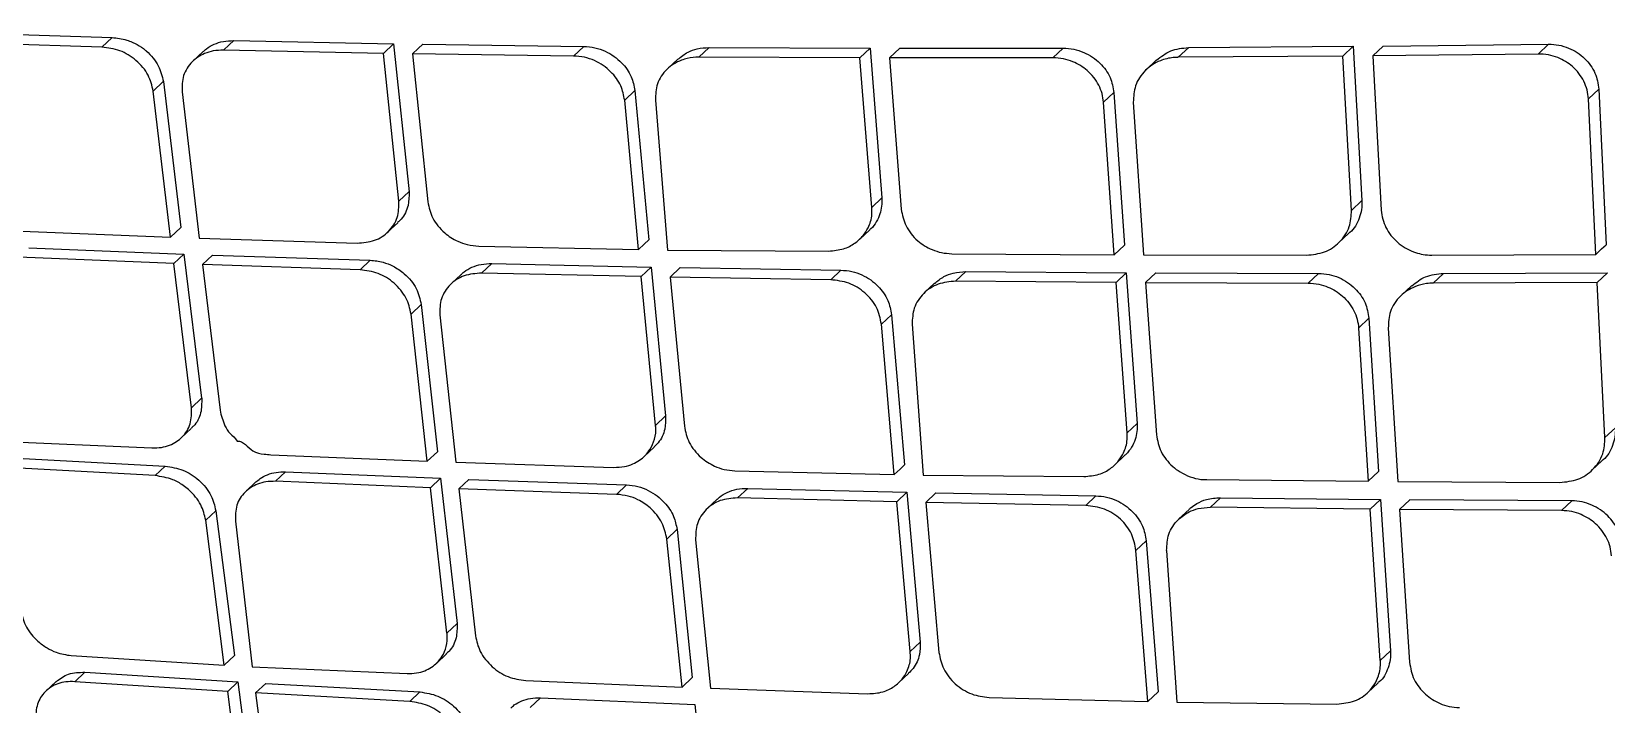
# Model space of a CAD drawing. Extents: x 0 to 84, y -21 to 126.
# Drawn here: x 67.949 to 69.606, y 66.558 to 67.266 of the extents above; entities that cross this region are included whole.
import ezdxf

# ---------------------------------------------------------------- set-up
doc = ezdxf.new("R2010")
doc.units = 0
doc.header["$MEASUREMENT"] = 0
doc.layers.add('1', color=4, linetype='Continuous')

# ---------------------------------------------------------------- blocks, each defined once
blk = doc.blocks.new('PRODIGY')
at = {"layer": '1', "color": 3, "linetype": 'Continuous', "lineweight": 25}
for p, q in [((67.8677, 67.2645), (68.034, 67.2593)), ((68.0233, 67.2493), (68.034, 67.2593)), ((68.0233, 67.2493), (67.8571, 67.2545)), ((68.1299, 67.2447), (68.1191, 67.2345)), ((68.3194, 67.2427), (68.1513, 67.246)), ((68.162, 67.2561), (68.3302, 67.2528)), ((68.3194, 67.2427), (68.3302, 67.2527)), ((68.3357, 67.0871), (68.3194, 67.2427)), ((68.3302, 67.2528), (68.3464, 67.0971)), ((68.3501, 67.2422), (68.3661, 67.0864)), ((68.5194, 67.2399), (68.3501, 67.2422)), ((68.3608, 67.2523), (68.5302, 67.25)), ((68.5194, 67.2399), (68.5302, 67.25)), ((68.6513, 67.2387), (68.662, 67.2489)), ((68.6621, 67.2489), (68.8314, 67.2481)), ((68.8313, 67.2481), (68.8205, 67.238)), ((68.8314, 67.2481), (68.8438, 67.0906)), ((68.8517, 67.2379), (68.8625, 67.2481)), ((68.8625, 67.2481), (69.0344, 67.2482)), ((69.0235, 67.238), (69.0344, 67.2482)), ((69.1555, 67.2385), (69.1664, 67.2488)), ((69.1664, 67.2488), (69.3395, 67.2501)), ((69.3286, 67.2398), (69.3395, 67.2501)), ((69.3395, 67.2501), (69.3486, 67.0878)), ((69.3601, 67.2401), (69.371, 67.2504)), ((69.5339, 67.242), (69.3601, 67.2401)), ((69.371, 67.2504), (69.5449, 67.2523)), ((69.5339, 67.242), (69.5449, 67.2523)), ((68.629, 67.2365), (68.6182, 67.2264)), ((68.8205, 67.238), (68.6513, 67.2387)), ((68.833, 67.0805), (68.8205, 67.238)), ((69.0235, 67.238), (68.8517, 67.2379)), ((68.8517, 67.2379), (68.8641, 67.0787)), ((69.1326, 67.2357), (69.1217, 67.2255)), ((69.3286, 67.2398), (69.1555, 67.2385)), ((69.3378, 67.0775), (69.3286, 67.2398)), ((69.3601, 67.2401), (69.369, 67.0776)), ((68.0773, 67.203), (68.0879, 67.2131)), ((68.088, 67.2131), (68.1062, 67.0594)), ((68.0956, 67.0494), (68.0773, 67.203)), ((68.1076, 67.2022), (68.1256, 67.0483)), ((68.5839, 67.2035), (68.5732, 67.1934)), ((68.5877, 67.0363), (68.5732, 67.1934)), ((68.5839, 67.2035), (68.5985, 67.0464)), ((68.6056, 67.1935), (68.6183, 67.0357)), ((69.0769, 67.1912), (69.0878, 67.2014)), ((69.0878, 67.2014), (69.0988, 67.0409)), ((69.5978, 67.2051), (69.5868, 67.1948)), ((69.5945, 67.0311), (69.5868, 67.1948)), ((69.5978, 67.2051), (69.6054, 67.0414)), ((69.088, 67.0307), (69.0769, 67.1912)), ((69.1082, 67.1913), (69.119, 67.0306)), ((68.3464, 67.0972), (68.3357, 67.0871)), ((68.833, 67.0805), (68.8438, 67.0906)), ((69.3378, 67.0775), (69.3486, 67.0878)), ((68.0956, 67.0494), (68.1062, 67.0594)), ((68.3239, 67.0546), (68.3345, 67.0645)), ((67.9307, 67.0558), (68.0956, 67.0494)), ((68.1256, 67.0483), (68.2918, 67.0431)), ((68.8202, 67.0469), (68.831, 67.0571)), ((69.3241, 67.0432), (69.3349, 67.0534)), ((68.0989, 67.0215), (67.9359, 67.0281)), ((67.9465, 67.0381), (68.1096, 67.0315)), ((68.0989, 67.0215), (68.1096, 67.0315)), ((68.1096, 67.0315), (68.1282, 66.8799)), ((68.129, 67.0204), (68.1396, 67.0305)), ((68.1396, 67.0305), (68.3056, 67.025)), ((68.4197, 67.0398), (68.5877, 67.0363)), ((68.6183, 67.0357), (68.7878, 67.0347)), ((68.9174, 67.0319), (69.088, 67.0307)), ((69.088, 67.0307), (69.0988, 67.0409)), ((69.119, 67.0306), (69.2904, 67.0303)), ((69.422, 67.0304), (69.5945, 67.0311)), ((68.1176, 66.8699), (68.0989, 67.0215)), ((68.129, 67.0204), (68.1476, 66.8671)), ((68.2949, 67.015), (68.129, 67.0204)), ((68.2949, 67.015), (68.3056, 67.025)), ((68.4012, 67.0101), (68.3905, 67)), ((68.4227, 67.0115), (68.4334, 67.0216)), ((68.5904, 67.0078), (68.4227, 67.0115)), ((68.4334, 67.0216), (68.6012, 67.0179)), ((68.5904, 67.0078), (68.6011, 67.0179)), ((68.6012, 67.0179), (68.6163, 66.8613)), ((68.6317, 67.0173), (68.621, 67.0072)), ((68.6317, 67.0173), (68.8006, 67.0146)), ((68.7899, 67.0045), (68.8006, 67.0146)), ((68.9213, 67.003), (68.9321, 67.0131)), ((68.9321, 67.0131), (69.1008, 67.0118)), ((69.1008, 67.0118), (69.09, 67.0016)), ((69.1008, 67.0118), (69.1124, 66.8534)), ((69.1318, 67.0116), (69.121, 67.0015)), ((69.1318, 67.0116), (69.3031, 67.0111)), ((69.3031, 67.0111), (69.2922, 67.001)), ((69.4237, 67.001), (69.4345, 67.0112)), ((69.4345, 67.0112), (69.6069, 67.0117)), ((69.596, 67.0015), (69.6068, 67.0117)), ((68.6056, 66.8512), (68.5904, 67.0078)), ((68.7899, 67.0045), (68.621, 67.0072)), ((68.621, 67.0072), (68.636, 66.8504)), ((68.8991, 67.0008), (68.8883, 66.9906)), ((69.09, 67.0016), (68.9213, 67.003)), ((69.1016, 66.8433), (69.09, 67.0016)), ((69.121, 67.0015), (69.1325, 66.8414)), ((69.121, 67.0015), (69.2922, 67.0009)), ((69.4008, 66.9982), (69.39, 66.988)), ((69.596, 67.0015), (69.4237, 67.001)), ((69.6043, 66.8385), (69.596, 67.0015)), ((68.3591, 66.9784), (68.3485, 66.9684)), ((68.3592, 66.9784), (68.3763, 66.8236)), ((68.3656, 66.8136), (68.3485, 66.9684)), ((68.3787, 66.9675), (68.3956, 66.8125)), ((68.8432, 66.9576), (68.8539, 66.9677)), ((68.8539, 66.9677), (68.8675, 66.8096)), ((69.3452, 66.9537), (69.356, 66.9639)), ((69.356, 66.9639), (69.3661, 66.8026)), ((68.8568, 66.7995), (68.8432, 66.9576)), ((68.8755, 66.9576), (68.8873, 66.7989)), ((69.3452, 66.9537), (69.3553, 66.7924)), ((69.3763, 66.9537), (69.3863, 66.7922)), ((68.1176, 66.8699), (68.1282, 66.8799)), ((68.6056, 66.8512), (68.6163, 66.8613)), ((68.1067, 66.8381), (68.1173, 66.8481)), ((69.1016, 66.8433), (69.1124, 66.8534)), ((69.6152, 66.8487), (69.6043, 66.8385)), ((67.9131, 66.8346), (68.076, 66.8275)), ((68.5937, 66.8185), (68.6043, 66.8285)), ((67.9275, 66.8172), (68.0899, 66.8084)), ((68.201, 66.8203), (68.3656, 66.8136)), ((68.3656, 66.8136), (68.3763, 66.8236)), ((68.3956, 66.8125), (68.5616, 66.807)), ((69.0886, 66.8096), (69.0994, 66.8198)), ((69.5905, 66.804), (69.6014, 66.8142)), ((68.0793, 66.7984), (67.9169, 66.8072)), ((68.0793, 66.7984), (68.0899, 66.8084)), ((68.2059, 66.7924), (68.2165, 66.8024)), ((68.2165, 66.8024), (68.3794, 66.7956)), ((68.3794, 66.7956), (68.3688, 66.7856)), ((68.3794, 66.7956), (68.3969, 66.6428)), ((68.3988, 66.7844), (68.4094, 66.7944)), ((68.4094, 66.7944), (68.5751, 66.7888)), ((68.6892, 66.8034), (68.8568, 66.7995)), ((68.8873, 66.7989), (69.0562, 66.7975)), ((69.1854, 66.7942), (69.3553, 66.7924)), ((69.3553, 66.7924), (69.3661, 66.8026)), ((68.1853, 66.7917), (68.1746, 66.7817)), ((68.3688, 66.7856), (68.2059, 66.7924)), ((68.3863, 66.6328), (68.3688, 66.7856)), ((68.5645, 66.7787), (68.3988, 66.7844)), ((68.3988, 66.7844), (68.4162, 66.6299)), ((68.5645, 66.7787), (68.5751, 66.7888)), ((68.6919, 66.775), (68.7026, 66.785)), ((68.7026, 66.785), (68.87, 66.7809)), ((68.8593, 66.7709), (68.87, 66.7809)), ((68.87, 66.7809), (68.8841, 66.6233)), ((68.8898, 66.7702), (68.9005, 66.7803)), ((68.9005, 66.7803), (69.0689, 66.7771)), ((69.3863, 66.7922), (69.5569, 66.7912)), ((68.1325, 66.7515), (68.1431, 66.7615)), ((68.1431, 66.7615), (68.1627, 66.609)), ((68.6705, 66.7736), (68.6597, 66.7634)), ((68.8593, 66.7709), (68.6919, 66.775)), ((68.8734, 66.6133), (68.8593, 66.7709)), ((68.8898, 66.7702), (68.9037, 66.6124)), ((69.0581, 66.767), (68.8898, 66.7702)), ((69.0581, 66.767), (69.0689, 66.7771)), ((69.1669, 66.7629), (69.1562, 66.7528)), ((69.1892, 66.7651), (69.1999, 66.7752)), ((69.3572, 66.7632), (69.1892, 66.7651)), ((69.1999, 66.7752), (69.368, 66.7733)), ((69.3572, 66.7632), (69.368, 66.7733)), ((69.3679, 66.604), (69.3572, 66.7632)), ((69.368, 66.7733), (69.3786, 66.6141)), ((69.3989, 66.7731), (69.3881, 66.7629)), ((69.5586, 66.7617), (69.3881, 66.7629)), ((69.3881, 66.7629), (69.3987, 66.602)), ((69.5694, 66.7719), (69.3989, 66.7731)), ((69.5694, 66.7719), (69.5586, 66.7617)), ((68.1521, 66.599), (68.1325, 66.7515)), ((68.1637, 66.7504), (68.1815, 66.5973)), ((68.6176, 66.7317), (68.6282, 66.7417)), ((68.6336, 66.5759), (68.6176, 66.7317)), ((68.6283, 66.7417), (68.6442, 66.5859)), ((68.6478, 66.7307), (68.6635, 66.5747)), ((69.111, 66.7198), (69.1217, 66.7298)), ((69.1217, 66.7299), (69.1343, 66.5708)), ((69.1236, 66.5607), (69.111, 66.7198)), ((69.1432, 66.7197), (69.154, 66.56)), ((68.3863, 66.6328), (68.3969, 66.6428)), ((68.8841, 66.6233), (68.8734, 66.6133)), ((69.3679, 66.604), (69.3786, 66.6141)), ((67.991, 66.609), (68.1521, 66.599)), ((68.1521, 66.599), (68.1627, 66.609)), ((68.1815, 66.5973), (68.3443, 66.5901)), ((68.3751, 66.6008), (68.3857, 66.6108)), ((67.9751, 66.5818), (67.9644, 66.5718)), ((67.9948, 66.5816), (68.0054, 66.5916)), ((68.1557, 66.5714), (67.9948, 66.5816)), ((68.0054, 66.5916), (68.1663, 66.5814)), ((68.1557, 66.5714), (68.1663, 66.5813)), ((68.1663, 66.5814), (68.1863, 66.4293)), ((68.1956, 66.5796), (68.185, 66.5697)), ((68.1956, 66.5796), (68.358, 66.5708)), ((68.4691, 66.5827), (68.6336, 66.5759)), ((68.6336, 66.5759), (68.6442, 66.5859)), ((68.8612, 66.5804), (68.8718, 66.5903)), ((69.3548, 66.5702), (69.3656, 66.5803)), ((68.1757, 66.4193), (68.1557, 66.5714)), ((68.3473, 66.5608), (68.185, 66.5697)), ((68.185, 66.5697), (68.2048, 66.4174)), ((68.3473, 66.5608), (68.3579, 66.5708)), ((68.4739, 66.5546), (68.4845, 66.5646)), ((68.4845, 66.5646), (68.6471, 66.5576)), ((68.6635, 66.5747), (68.8291, 66.5689)), ((68.9564, 66.565), (69.1236, 66.5607)), ((69.1236, 66.5607), (69.1343, 66.5708)), ((68.6471, 66.5576), (68.6634, 66.4037)), ((69.154, 66.56), (69.3224, 66.558))]:
    blk.add_line(p, q, dxfattribs=at)
at = {"layer": '1', "color": 3, "linetype": 'Continuous', "lineweight": 25, "flags": 128}
for points in [[(68.1513, 67.246), (68.1573, 67.2517), (68.162, 67.2561)], [(68.3501, 67.2422), (68.3561, 67.2478), (68.3608, 67.2523)], [(68.5877, 67.0363), (68.5937, 67.0419), (68.5985, 67.0464)], [(69.5945, 67.0311), (69.6006, 67.0369), (69.6054, 67.0414)], [(68.8568, 66.7995), (68.8628, 66.8052), (68.8675, 66.8096)]]:
    blk.add_lwpolyline(points, dxfattribs=at)
at = {"layer": '1', "color": 3, "linetype": 'Continuous', "lineweight": 25}
for points, knots in [([(66.0472, 67.1286), (66.1054, 67.1512), (66.2224, 67.1967), (66.4264, 67.2748), (66.6474, 67.3583), (66.8855, 67.4464), (67.138, 67.5377), (67.4502, 67.6475), (67.8266, 67.7751), (68.2695, 67.9161), (68.7278, 68.0536), (69.0422, 68.1373), (69.1996, 68.1793)], [0, 0, 0, 0, 0.0809766, 0.1627063, 0.2454561, 0.32577, 0.4077132, 0.4912675, 0.6164639, 0.7433263, 0.8714638, 1, 1, 1, 1]), ([(68.034, 67.2594), (68.0392, 67.2588), (68.0483, 67.2577), (68.0601, 67.2524), (68.0667, 67.248), (68.0723, 67.2433), (68.0774, 67.238), (68.0846, 67.2274), (68.0866, 67.2187), (68.088, 67.2131)], [0, 0, 0, 0, 0.203374, 0.355209, 0.48553, 0.50304, 0.636377, 0.763792, 1, 1, 1, 1]), ([(68.0773, 67.203), (68.0759, 67.2087), (68.0739, 67.2175), (68.0666, 67.2281), (68.0573, 67.2376), (68.0425, 67.2468), (68.0297, 67.2485), (68.0233, 67.2493)], [0, 0, 0, 0, 0.238707, 0.366861, 0.500558, 0.749935, 1, 1, 1, 1]), ([(68.1513, 67.246), (68.1476, 67.2459), (68.1407, 67.2457), (68.129, 67.242), (68.1194, 67.2357), (68.1127, 67.2272), (68.1076, 67.2169), (68.1076, 67.208), (68.1076, 67.2022)], [0, 0, 0, 0, 0.14495, 0.276746, 0.500119, 0.627796, 0.753788, 1, 1, 1, 1]), ([(68.1301, 67.2445), (68.1311, 67.2455), (68.1343, 67.2488), (68.1414, 67.2525), (68.1511, 67.2557), (68.1583, 67.256), (68.162, 67.2561)], [0, 0, 0, 0, 0.133178, 0.409472, 0.698363, 1, 1, 1, 1]), ([(68.5302, 67.25), (68.5341, 67.2497), (68.5418, 67.2491), (68.5526, 67.2453), (68.5621, 67.2398), (68.5721, 67.2313), (68.5809, 67.2191), (68.583, 67.2085), (68.5839, 67.2036)], [0, 0, 0, 0, 0.152993, 0.297906, 0.434812, 0.563747, 0.797063, 1, 1, 1, 1]), ([(68.6291, 67.2364), (68.6325, 67.2392), (68.6385, 67.244), (68.65, 67.2481), (68.6578, 67.2486), (68.662, 67.2489)], [0, 0, 0, 0, 0.373437, 0.658485, 1, 1, 1, 1]), ([(69.0344, 67.2482), (69.0381, 67.248), (69.0455, 67.2476), (69.056, 67.2441), (69.0653, 67.239), (69.0755, 67.2307), (69.0848, 67.2181), (69.0868, 67.2068), (69.0878, 67.2014)], [0, 0, 0, 0, 0.144956, 0.283983, 0.417202, 0.544759, 0.78247, 1, 1, 1, 1]), ([(69.1327, 67.2355), (69.1374, 67.2393), (69.1471, 67.2469), (69.1598, 67.2482), (69.1664, 67.2488)], [0, 0, 0, 0, 0.483847, 1, 1, 1, 1]), ([(69.5868, 67.1948), (69.5865, 67.198), (69.5858, 67.2043), (69.5823, 67.2134), (69.5771, 67.2217), (69.5685, 67.231), (69.5572, 67.2377), (69.5445, 67.2415), (69.5375, 67.2419), (69.5339, 67.242)], [0, 0, 0, 0, 0.125937, 0.251187, 0.376204, 0.501375, 0.731009, 0.860644, 1, 1, 1, 1]), ([(69.5449, 67.2523), (69.5485, 67.2522), (69.5557, 67.2518), (69.566, 67.2486), (69.5752, 67.2438), (69.5854, 67.2355), (69.595, 67.2226), (69.5969, 67.2108), (69.5978, 67.2051)], [0, 0, 0, 0, 0.14029, 0.275779, 0.406755, 0.533384, 0.773538, 1, 1, 1, 1]), ([(68.5732, 67.1934), (68.5721, 67.1985), (68.57, 67.2094), (68.5608, 67.2217), (68.5507, 67.2302), (68.5414, 67.2354), (68.5307, 67.2391), (68.5232, 67.2396), (68.5194, 67.2399)], [0, 0, 0, 0, 0.210758, 0.446634, 0.57493, 0.709847, 0.851516, 1, 1, 1, 1]), ([(68.6513, 67.2387), (68.6471, 67.2385), (68.6408, 67.2381), (68.629, 67.2344), (68.6191, 67.2282), (68.6115, 67.2189), (68.6061, 67.2083), (68.6058, 67.1994), (68.6056, 67.1935)], [0, 0, 0, 0, 0.162302, 0.250228, 0.49979, 0.631992, 0.759492, 1, 1, 1, 1]), ([(69.0769, 67.1912), (69.0765, 67.1943), (69.0757, 67.2004), (69.0721, 67.2093), (69.0668, 67.2176), (69.0581, 67.2267), (69.047, 67.2334), (69.0344, 67.2374), (69.0272, 67.2378), (69.0235, 67.238)], [0, 0, 0, 0, 0.123828, 0.248386, 0.37396, 0.50084, 0.725456, 0.85654, 1, 1, 1, 1]), ([(69.1555, 67.2385), (69.1555, 67.2385), (69.1553, 67.2385), (69.1548, 67.2385), (69.1531, 67.2385), (69.1468, 67.2381), (69.1347, 67.2351), (69.1225, 67.2273), (69.1146, 67.2174), (69.1089, 67.2064), (69.1085, 67.1972), (69.1082, 67.1913)], [0, 0, 0, 0, 0.002131, 0.006091, 0.019398, 0.067657, 0.250117, 0.499366, 0.635428, 0.764299, 1, 1, 1, 1]), ([(68.3464, 67.0972), (68.3464, 67.0923), (68.3463, 67.0818), (68.3409, 67.0707), (68.3357, 67.0659), (68.3344, 67.0647)], [0, 0, 0, 0, 0.397538, 0.851918, 1, 1, 1, 1]), ([(68.2918, 67.0431), (68.2981, 67.0436), (68.3106, 67.0446), (68.3233, 67.053), (68.3305, 67.062), (68.3355, 67.0724), (68.3356, 67.0813), (68.3357, 67.0871)], [0, 0, 0, 0, 0.249656, 0.499344, 0.629576, 0.756536, 1, 1, 1, 1]), ([(68.3661, 67.0864), (68.3674, 67.0806), (68.3693, 67.0717), (68.3766, 67.061), (68.385, 67.0522), (68.3958, 67.0454), (68.4082, 67.0408), (68.4157, 67.0402), (68.4197, 67.0398)], [0, 0, 0, 0, 0.239336, 0.367158, 0.499937, 0.705315, 0.841574, 1, 1, 1, 1]), ([(68.7878, 67.0347), (68.7931, 67.0352), (68.8031, 67.036), (68.8153, 67.0423), (68.8239, 67.0502), (68.8303, 67.0602), (68.8337, 67.0708), (68.8332, 67.078), (68.833, 67.0805)], [0, 0, 0, 0, 0.210154, 0.396007, 0.557512, 0.694639, 0.895238, 1, 1, 1, 1]), ([(68.8438, 67.0906), (68.8436, 67.0848), (68.8434, 67.0758), (68.8379, 67.0653), (68.8343, 67.0596), (68.8313, 67.0575), (68.8309, 67.0573)], [0, 0, 0, 0, 0.457219, 0.704609, 0.964103, 1, 1, 1, 1]), ([(68.8641, 67.0787), (68.8652, 67.0727), (68.8671, 67.0635), (68.8743, 67.0527), (68.8829, 67.0435), (68.8941, 67.0367), (68.9066, 67.0326), (68.9137, 67.0321), (68.9174, 67.0319)], [0, 0, 0, 0, 0.244426, 0.371, 0.500175, 0.724827, 0.85617, 1, 1, 1, 1]), ([(69.2904, 67.0303), (69.2969, 67.031), (69.3098, 67.0324), (69.3234, 67.0415), (69.3313, 67.0514), (69.3369, 67.0625), (69.3374, 67.0717), (69.3378, 67.0775)], [0, 0, 0, 0, 0.24967, 0.498775, 0.637142, 0.766863, 1, 1, 1, 1]), ([(69.3486, 67.0878), (69.3486, 67.0846), (69.3486, 67.0782), (69.3451, 67.0666), (69.3406, 67.0573), (69.3351, 67.0538), (69.3348, 67.0536)], [0, 0, 0, 0, 0.247067, 0.490532, 0.966103, 1, 1, 1, 1]), ([(69.369, 67.0776), (69.3694, 67.0745), (69.3701, 67.0683), (69.3737, 67.0593), (69.3789, 67.051), (69.388, 67.0414), (69.4018, 67.0333), (69.4147, 67.0304), (69.4212, 67.0304), (69.422, 67.0304)], [0, 0, 0, 0, 0.124107, 0.24892, 0.374693, 0.501583, 0.750741, 0.968828, 1, 1, 1, 1]), ([(68.3485, 66.9684), (68.3472, 66.9741), (68.3452, 66.983), (68.3379, 66.9937), (68.3287, 67.0032), (68.3141, 67.0124), (68.3013, 67.0141), (68.2949, 67.015)], [0, 0, 0, 0, 0.240689, 0.368348, 0.500632, 0.749905, 1, 1, 1, 1]), ([(68.3056, 67.025), (68.3101, 67.0246), (68.3183, 67.0237), (68.3306, 67.0187), (68.3407, 67.012), (68.3487, 67.0037), (68.3559, 66.993), (68.3579, 66.9841), (68.3592, 66.9784)], [0, 0, 0, 0, 0.17751, 0.320296, 0.500939, 0.633456, 0.760922, 1, 1, 1, 1]), ([(68.4227, 67.0115), (68.4164, 67.011), (68.4039, 67.01), (68.3911, 67.0016), (68.384, 66.9926), (68.3789, 66.9822), (68.3788, 66.9733), (68.3787, 66.9675)], [0, 0, 0, 0, 0.249687, 0.49936, 0.628313, 0.75486, 1, 1, 1, 1]), ([(68.4014, 67.01), (68.4023, 67.0109), (68.4054, 67.0141), (68.4124, 67.0179), (68.4222, 67.0212), (68.4296, 67.0214), (68.4334, 67.0216)], [0, 0, 0, 0, 0.116871, 0.396566, 0.690901, 1, 1, 1, 1]), ([(68.8006, 67.0146), (68.8045, 67.0143), (68.812, 67.0137), (68.8226, 67.01), (68.832, 67.0046), (68.8419, 66.9961), (68.8509, 66.9837), (68.853, 66.9728), (68.8539, 66.9677)], [0, 0, 0, 0, 0.149598, 0.292112, 0.42756, 0.555994, 0.791208, 1, 1, 1, 1]), ([(68.8991, 67.0007), (68.9023, 67.0032), (68.9081, 67.008), (68.9195, 67.0123), (68.9276, 67.0128), (68.9321, 67.0131)], [0, 0, 0, 0, 0.346003, 0.637774, 1, 1, 1, 1]), ([(69.3031, 67.0112), (69.3067, 67.0109), (69.314, 67.0105), (69.3243, 67.0071), (69.3335, 67.002), (69.3437, 66.9937), (69.3531, 66.9809), (69.3551, 66.9695), (69.356, 66.9639)], [0, 0, 0, 0, 0.14264, 0.280005, 0.412237, 0.539475, 0.778485, 1, 1, 1, 1]), ([(69.401, 66.998), (69.4056, 67.0017), (69.4152, 67.0094), (69.428, 67.0106), (69.4345, 67.0112)], [0, 0, 0, 0, 0.483043, 1, 1, 1, 1]), ([(68.8432, 66.9576), (68.842, 66.9637), (68.8401, 66.9728), (68.8329, 66.9836), (68.8238, 66.9932), (68.8092, 67.0022), (68.7963, 67.0037), (68.7899, 67.0045)], [0, 0, 0, 0, 0.245753, 0.372157, 0.500754, 0.749906, 1, 1, 1, 1]), ([(68.9213, 67.003), (68.915, 67.0024), (68.9023, 67.0011), (68.8892, 66.9924), (68.8816, 66.9831), (68.8762, 66.9724), (68.8758, 66.9635), (68.8755, 66.9576)], [0, 0, 0, 0, 0.249734, 0.49915, 0.632685, 0.760769, 1, 1, 1, 1]), ([(69.2922, 67.001), (69.2959, 67.0007), (69.3029, 67.0003), (69.3155, 66.9963), (69.3266, 66.9895), (69.3352, 66.9803), (69.3405, 66.972), (69.344, 66.963), (69.3448, 66.9568), (69.3452, 66.9537)], [0, 0, 0, 0, 0.141485, 0.271902, 0.498954, 0.625057, 0.750417, 0.87531, 1, 1, 1, 1]), ([(69.4237, 67.001), (69.4213, 67.0009), (69.4148, 67.0006), (69.4024, 66.9972), (69.3907, 66.9897), (69.3827, 66.9798), (69.3771, 66.9688), (69.3766, 66.9596), (69.3763, 66.9537)], [0, 0, 0, 0, 0.092751, 0.250087, 0.499324, 0.636427, 0.76566, 1, 1, 1, 1]), ([(68.1283, 66.8799), (68.1283, 66.8746), (68.1284, 66.8638), (68.1229, 66.8532), (68.118, 66.849), (68.1171, 66.8483)], [0, 0, 0, 0, 0.437108, 0.902363, 1, 1, 1, 1]), ([(68.076, 66.8275), (68.0793, 66.8276), (68.0858, 66.8277), (68.0971, 66.8309), (68.1088, 66.8385), (68.1177, 66.8525), (68.1176, 66.8641), (68.1176, 66.8699)], [0, 0, 0, 0, 0.137601, 0.267065, 0.500754, 0.751137, 1, 1, 1, 1]), ([(68.1476, 66.8671), (68.1489, 66.8617), (68.151, 66.8533), (68.1578, 66.8417), (68.1635, 66.8385), (68.1656, 66.8348), (68.1722, 66.8351), (68.1793, 66.8234), (68.1924, 66.8211), (68.1986, 66.8205), (68.201, 66.8203)], [0, 0, 0, 0, 0.232191, 0.361872, 0.499921, 0.500133, 0.500163, 0.749323, 0.906242, 1, 1, 1, 1]), ([(68.6163, 66.8613), (68.6163, 66.8566), (68.6162, 66.8463), (68.6109, 66.8351), (68.6056, 66.83), (68.6041, 66.8286)], [0, 0, 0, 0, 0.381155, 0.83011, 1, 1, 1, 1]), ([(69.4918, 63.35), (69.0704, 63.7759), (68.4224, 64.4307), (67.2416, 65.5974), (66.4842, 66.3399), (65.9567, 66.857)], [0, 0, 0, 0, 0.360925, 0.55487, 1, 1, 1, 1]), ([(68.5616, 66.807), (68.5654, 66.8072), (68.5725, 66.8074), (68.5841, 66.8112), (68.5935, 66.8175), (68.6008, 66.8267), (68.6051, 66.8367), (68.6064, 66.846), (68.6057, 66.8506), (68.6056, 66.8512)], [0, 0, 0, 0, 0.153156, 0.283131, 0.502404, 0.626628, 0.79333, 0.975022, 1, 1, 1, 1]), ([(68.636, 66.8504), (68.6372, 66.8446), (68.6391, 66.8356), (68.6463, 66.8248), (68.6548, 66.8158), (68.6657, 66.8089), (68.6781, 66.8044), (68.6853, 66.8038), (68.6892, 66.8034)], [0, 0, 0, 0, 0.241169, 0.368544, 0.500004, 0.714859, 0.848736, 1, 1, 1, 1]), ([(69.1124, 66.8534), (69.1122, 66.8477), (69.1118, 66.8387), (69.1065, 66.828), (69.1025, 66.8226), (69.0997, 66.8201), (69.0994, 66.8198)], [0, 0, 0, 0, 0.453588, 0.701522, 0.963258, 1, 1, 1, 1]), ([(69.6152, 66.8487), (69.6152, 66.8455), (69.6151, 66.8391), (69.6116, 66.8274), (69.6071, 66.8181), (69.6016, 66.8146), (69.6012, 66.8144)], [0, 0, 0, 0, 0.24669, 0.490878, 0.970765, 1, 1, 1, 1]), ([(69.0562, 66.7975), (69.0616, 66.7979), (69.0718, 66.7988), (69.0841, 66.8052), (69.0927, 66.8133), (69.0989, 66.8234), (69.1021, 66.8339), (69.1017, 66.841), (69.1016, 66.8433)], [0, 0, 0, 0, 0.213575, 0.401897, 0.564952, 0.702652, 0.901445, 1, 1, 1, 1]), ([(69.1325, 66.8414), (69.1337, 66.8353), (69.1354, 66.8261), (69.1426, 66.8152), (69.1493, 66.8079), (69.1578, 66.8017), (69.1679, 66.7969), (69.1775, 66.7944), (69.1834, 66.7942), (69.1854, 66.7942)], [0, 0, 0, 0, 0.24569, 0.371926, 0.499879, 0.622546, 0.770382, 0.921272, 1, 1, 1, 1]), ([(69.5569, 66.7912), (69.5634, 66.7919), (69.5763, 66.7932), (69.5899, 66.8024), (69.5979, 66.8123), (69.6034, 66.8235), (69.604, 66.8326), (69.6043, 66.8385)], [0, 0, 0, 0, 0.249121, 0.498665, 0.638325, 0.768537, 1, 1, 1, 1]), ([(65.9062, 66.8263), (66.0398, 66.6902), (66.3114, 66.4135), (66.7112, 66.0071), (67.0952, 65.617), (67.4487, 65.2582), (67.7716, 64.9305), (68.0462, 64.6519), (68.2761, 64.4186), (68.4654, 64.2264), (68.6359, 64.0533), (68.7883, 63.8985), (68.9326, 63.7518), (69.0977, 63.5839), (69.2992, 63.3791), (69.5434, 63.1306), (69.8182, 62.8509), (70.1236, 62.5399), (70.4595, 62.1977), (70.8181, 61.8321), (71.1983, 61.4444), (71.5992, 61.0358), (72.0275, 60.5996), (72.4687, 60.1506), (72.7675, 59.8472), (72.9142, 59.6983)], [0, 0, 0, 0, 0.057228, 0.116342, 0.171086, 0.221472, 0.267495, 0.309155, 0.33883, 0.365816, 0.390114, 0.411724, 0.431001, 0.451886, 0.482371, 0.517227, 0.556456, 0.600057, 0.648032, 0.700383, 0.753757, 0.811031, 0.872192, 0.937257, 1, 1, 1, 1]), ([(68.1325, 66.7515), (68.1312, 66.757), (68.1292, 66.7655), (68.122, 66.7762), (68.1156, 66.7831), (68.1075, 66.7893), (68.0959, 66.7959), (68.0856, 66.7974), (68.0793, 66.7984)], [0, 0, 0, 0, 0.232679, 0.362154, 0.500058, 0.593285, 0.750418, 1, 1, 1, 1]), ([(68.0899, 66.8084), (68.0962, 66.8074), (68.1088, 66.8055), (68.1235, 66.796), (68.1327, 66.7862), (68.1398, 66.7754), (68.1419, 66.7669), (68.1431, 66.7615)], [0, 0, 0, 0, 0.250029, 0.499904, 0.639039, 0.768921, 1, 1, 1, 1]), ([(68.1854, 66.7915), (68.1868, 66.7928), (68.1903, 66.7961), (68.1974, 66.7996), (68.2065, 66.8023), (68.2132, 66.8023), (68.2165, 66.8024)], [0, 0, 0, 0, 0.1754373, 0.4429224, 0.7177359, 1, 1, 1, 1]), ([(68.2059, 66.7924), (68.2025, 66.7923), (68.196, 66.7922), (68.1846, 66.7891), (68.1729, 66.7816), (68.1638, 66.7677), (68.1637, 66.7562), (68.1637, 66.7504)], [0, 0, 0, 0, 0.138344, 0.268058, 0.500728, 0.749532, 1, 1, 1, 1]), ([(68.6176, 66.7317), (68.6163, 66.7375), (68.6144, 66.7465), (68.6072, 66.7573), (68.599, 66.766), (68.5886, 66.7728), (68.5763, 66.7775), (68.5686, 66.7783), (68.5645, 66.7787)], [0, 0, 0, 0, 0.242287, 0.369248, 0.499848, 0.698198, 0.836267, 1, 1, 1, 1]), ([(68.5751, 66.7888), (68.5792, 66.7884), (68.587, 66.7876), (68.598, 66.7832), (68.6074, 66.7774), (68.617, 66.7685), (68.6253, 66.7565), (68.6273, 66.7463), (68.6283, 66.7417)], [0, 0, 0, 0, 0.158903, 0.308128, 0.447695, 0.577632, 0.807665, 1, 1, 1, 1]), ([(68.6706, 66.7734), (68.6714, 66.7742), (68.6743, 66.7773), (68.6812, 66.7811), (68.6912, 66.7846), (68.6987, 66.7849), (68.7026, 66.785)], [0, 0, 0, 0, 0.096436, 0.380331, 0.681448, 1, 1, 1, 1]), ([(68.6919, 66.775), (68.6857, 66.7745), (68.6731, 66.7735), (68.6604, 66.765), (68.6531, 66.7559), (68.648, 66.7455), (68.6479, 66.7366), (68.6478, 66.7307)], [0, 0, 0, 0, 0.249593, 0.499283, 0.629509, 0.756474, 1, 1, 1, 1]), ([(69.111, 66.7198), (69.1099, 66.7257), (69.1075, 66.7377), (69.0952, 66.7534), (69.0781, 66.7647), (69.0649, 66.7663), (69.0582, 66.767)], [0, 0, 0, 0, 0.242279, 0.4889, 0.741122, 1, 1, 1, 1]), ([(69.0689, 66.7772), (69.0726, 66.7769), (69.08, 66.7763), (69.0904, 66.7726), (69.0996, 66.7673), (69.1096, 66.7588), (69.1187, 66.7462), (69.1208, 66.7351), (69.1218, 66.7299)], [0, 0, 0, 0, 0.146305, 0.286422, 0.420405, 0.54833, 0.785444, 1, 1, 1, 1]), ([(69.1432, 66.7197), (69.1435, 66.7255), (69.144, 66.7345), (69.1494, 66.7451), (69.1561, 66.7535), (69.1654, 66.76), (69.177, 66.7644), (69.1849, 66.7648), (69.1892, 66.7651)], [0, 0, 0, 0, 0.2373, 0.365597, 0.500161, 0.690561, 0.830499, 1, 1, 1, 1]), ([(69.1669, 66.7629), (69.1676, 66.7636), (69.1701, 66.7658), (69.1759, 66.7698), (69.1861, 66.7743), (69.1949, 66.7749), (69.1999, 66.7752)], [0, 0, 0, 0, 0.081256, 0.287946, 0.59437, 1, 1, 1, 1]), ([(69.6111, 66.7141), (69.6107, 66.7172), (69.61, 66.7235), (69.6065, 66.7325), (69.6013, 66.7408), (69.5928, 66.7501), (69.5817, 66.757), (69.5691, 66.761), (69.5622, 66.7615), (69.5586, 66.7617)], [0, 0, 0, 0, 0.125568, 0.250779, 0.37587, 0.501144, 0.730497, 0.860308, 1, 1, 1, 1]), ([(69.6219, 66.7243), (69.621, 66.7299), (69.619, 66.7415), (69.6096, 66.7544), (69.5995, 66.7628), (69.5903, 66.7678), (69.5801, 66.7712), (69.573, 66.7717), (69.5694, 66.7719)], [0, 0, 0, 0, 0.225396, 0.465688, 0.5926, 0.723859, 0.859605, 1, 1, 1, 1]), ([(67.938, 66.6562), (67.9395, 66.6504), (67.9425, 66.6388), (67.9538, 66.6254), (67.9651, 66.6171), (67.977, 66.6112), (67.9857, 66.6099), (67.991, 66.609)], [0, 0, 0, 0, 0.249575, 0.49912, 0.651186, 0.785491, 1, 1, 1, 1]), ([(68.3443, 66.5901), (68.3477, 66.5902), (68.3542, 66.5903), (68.3655, 66.5936), (68.3749, 66.5997), (68.382, 66.6089), (68.386, 66.6186), (68.387, 66.6275), (68.3863, 66.6322), (68.3863, 66.6328)], [0, 0, 0, 0, 0.138875, 0.26639, 0.501189, 0.625726, 0.792256, 0.974131, 1, 1, 1, 1]), ([(68.3969, 66.6428), (68.3969, 66.6377), (68.3969, 66.627), (68.3915, 66.6162), (68.3865, 66.6118), (68.3855, 66.6109)], [0, 0, 0, 0, 0.421979, 0.882264, 1, 1, 1, 1]), ([(68.4162, 66.6299), (68.4175, 66.6243), (68.4194, 66.6156), (68.4266, 66.6048), (68.4357, 66.595), (68.4502, 66.5856), (68.4628, 66.5837), (68.4691, 66.5827)], [0, 0, 0, 0, 0.236875, 0.365555, 0.500669, 0.750087, 1, 1, 1, 1]), ([(68.8291, 66.5689), (68.8344, 66.5692), (68.8444, 66.5698), (68.8565, 66.5759), (68.8649, 66.5836), (68.8711, 66.5935), (68.8742, 66.6039), (68.8736, 66.6109), (68.8734, 66.6133)], [0, 0, 0, 0, 0.211666, 0.398622, 0.560794, 0.698183, 0.89798, 1, 1, 1, 1]), ([(68.8841, 66.6233), (68.8841, 66.6188), (68.884, 66.6089), (68.8788, 66.5975), (68.8734, 66.5921), (68.8717, 66.5905)], [0, 0, 0, 0, 0.360333, 0.80222, 1, 1, 1, 1]), ([(68.9037, 66.6124), (68.9049, 66.6065), (68.9067, 66.5975), (68.9139, 66.5866), (68.9208, 66.5791), (68.9291, 66.573), (68.9409, 66.5669), (68.9503, 66.5658), (68.9564, 66.565)], [0, 0, 0, 0, 0.243225, 0.370119, 0.50017, 0.633034, 0.760764, 1, 1, 1, 1]), ([(69.3786, 66.6141), (69.3787, 66.611), (69.3787, 66.6047), (69.3755, 66.5934), (69.3712, 66.5843), (69.3658, 66.5808), (69.3654, 66.5806)], [0, 0, 0, 0, 0.245994, 0.488018, 0.95893, 1, 1, 1, 1]), ([(69.3224, 66.558), (69.3287, 66.5587), (69.3413, 66.56), (69.3542, 66.5687), (69.362, 66.5784), (69.3668, 66.5887), (69.3685, 66.5981), (69.368, 66.6034), (69.3679, 66.604)], [0, 0, 0, 0, 0.249694, 0.498587, 0.627857, 0.773812, 0.975921, 1, 1, 1, 1]), ([(69.3987, 66.602), (69.3998, 66.5958), (69.4015, 66.5866), (69.4086, 66.5755), (69.4171, 66.5662), (69.4282, 66.5592), (69.4407, 66.5551), (69.4476, 66.5545), (69.4511, 66.5543)], [0, 0, 0, 0, 0.247191, 0.373114, 0.500395, 0.730953, 0.860744, 1, 1, 1, 1]), ([(67.9948, 66.5816), (67.9917, 66.5817), (67.9854, 66.5817), (67.9743, 66.579), (67.9627, 66.5718), (67.9559, 66.5605), (67.9537, 66.5498), (67.9541, 66.5439), (67.9544, 66.5408)], [0, 0, 0, 0, 0.129975, 0.25679, 0.500122, 0.740027, 0.867611, 1, 1, 1, 1]), ([(67.9751, 66.5816), (67.9793, 66.5848), (67.9877, 66.5911), (67.9994, 66.5914), (68.0054, 66.5916)], [0, 0, 0, 0, 0.491719, 1, 1, 1, 1]), ([(68.358, 66.5708), (68.3643, 66.5698), (68.3769, 66.5678), (68.3914, 66.5582), (68.4005, 66.5484), (68.4076, 66.5377), (68.4095, 66.529), (68.4108, 66.5235)], [0, 0, 0, 0, 0.250926, 0.50154, 0.636527, 0.764737, 1, 1, 1, 1]), ([(68.4533, 66.5537), (68.4545, 66.5549), (68.4579, 66.5581), (68.4649, 66.5617), (68.4742, 66.5645), (68.481, 66.5646), (68.4845, 66.5646)], [0, 0, 0, 0, 0.1567942, 0.4281311, 0.7091402, 1, 1, 1, 1]), ([(68.4002, 66.5135), (68.3989, 66.5191), (68.3969, 66.5278), (68.3898, 66.5386), (68.3807, 66.5483), (68.3662, 66.5578), (68.3536, 66.5598), (68.3473, 66.5608)], [0, 0, 0, 0, 0.236744, 0.365382, 0.500566, 0.750089, 1, 1, 1, 1])]:
    blk.add_open_spline(points, degree=3, knots=knots, dxfattribs=at)

msp = doc.modelspace()

# ---------------------------------------------------------------- block references
at = {"layer": '1'}
msp.add_blockref('PRODIGY', (0, 0), dxfattribs=at)

doc.saveas('drawing.dxf')
